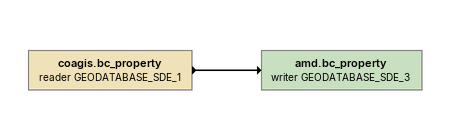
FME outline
coagis.bc_property (reader GEODATABASE_SDE_1)
    -> amd.bc_property (writer GEODATABASE_SDE_3)
amd.bc_property (writer GEODATABASE_SDE_3)
